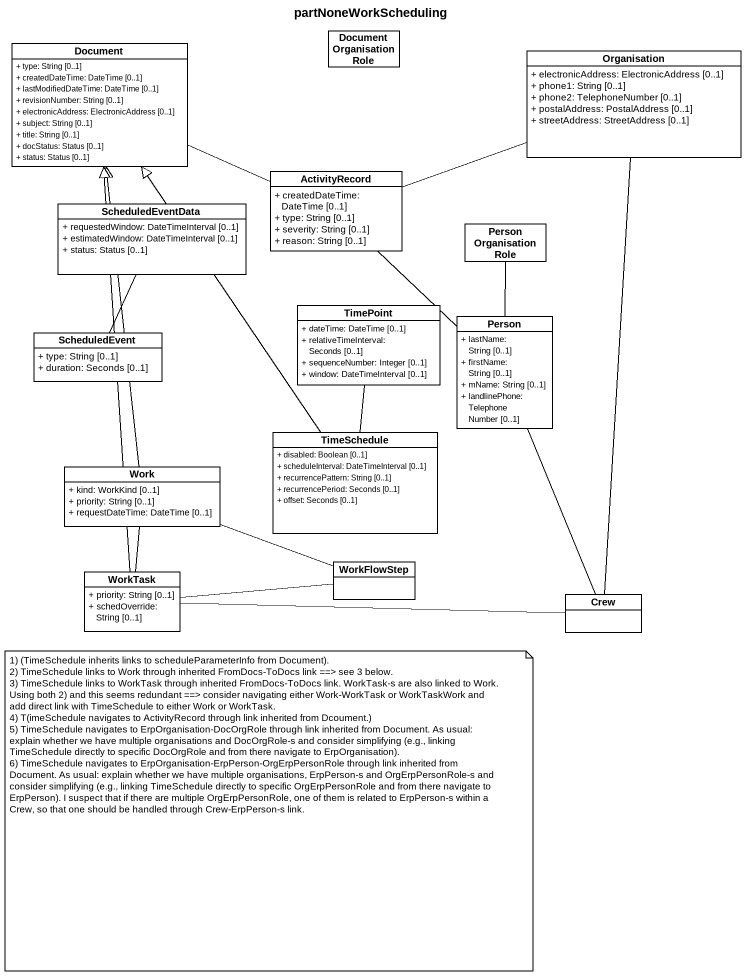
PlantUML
@startuml
title partNoneWorkScheduling
hide circle
hide empty members
skinparam classAttributeIconSize 0
class Document {
  + type: String [0..1]
  + createdDateTime: DateTime [0..1]
  + lastModifiedDateTime: DateTime [0..1]
  + revisionNumber: String [0..1]
  + electronicAddress: ElectronicAddress [0..1]
  + subject: String [0..1]
  + title: String [0..1]
  + docStatus: Status [0..1]
  + status: Status [0..1]
}
class DocumentOrganisationRole
class Organisation {
  + electronicAddress: ElectronicAddress [0..1]
  + phone1: String [0..1]
  + phone2: TelephoneNumber [0..1]
  + postalAddress: PostalAddress [0..1]
  + streetAddress: StreetAddress [0..1]
}
class ActivityRecord {
  + createdDateTime: DateTime [0..1]
  + type: String [0..1]
  + severity: String [0..1]
  + reason: String [0..1]
}
class ScheduledEventData {
  + requestedWindow: DateTimeInterval [0..1]
  + estimatedWindow: DateTimeInterval [0..1]
  + status: Status [0..1]
}
class PersonOrganisationRole
class ScheduledEvent {
  + type: String [0..1]
  + duration: Seconds [0..1]
}
class TimePoint {
  + dateTime: DateTime [0..1]
  + relativeTimeInterval: Seconds [0..1]
  + sequenceNumber: Integer [0..1]
  + window: DateTimeInterval [0..1]
}
class "Person" as Person_ {
  + lastName: String [0..1]
  + firstName: String [0..1]
  + mName: String [0..1]
  + landlinePhone: TelephoneNumber [0..1]
}
class TimeSchedule {
  + disabled: Boolean [0..1]
  + scheduleInterval: DateTimeInterval [0..1]
  + recurrencePattern: String [0..1]
  + recurrencePeriod: Seconds [0..1]
  + offset: Seconds [0..1]
}
class Work {
  + kind: WorkKind [0..1]
  + priority: String [0..1]
  + requestDateTime: DateTime [0..1]
}
class WorkTask {
  + priority: String [0..1]
  + schedOverride: String [0..1]
}
class WorkFlowStep
class Crew
Document -right- ActivityRecord
Organisation -left- ActivityRecord
ScheduledEventData -- ScheduledEvent
Person_ -up- ActivityRecord
Person_ -up- PersonOrganisationRole
TimeSchedule -up-|> Document
TimeSchedule -up- TimePoint
Work -up-|> Document
Work -- WorkTask
WorkTask -up-|> Document
WorkTask -right- Crew
WorkFlowStep -left- Work
WorkFlowStep -left- WorkTask
Crew -up- Organisation
Crew -up- Person_
note as N1
  1) (TimeSchedule inherits links to scheduleParameterInfo from Document).
  2) TimeSchedule links to Work through inherited FromDocs-ToDocs link ==> see 3 below.
  3) TimeSchedule links to WorkTask through inherited FromDocs-ToDocs link. WorkTask-s are also linked to Work. Using both 2) and this seems redundant ==> consider navigating either Work-WorkTask or WorkTaskWork and add direct link with TimeSchedule to either Work or WorkTask.
  4) T(imeSchedule navigates to ActivityRecord through link inherited from Dcoument.)
  5) TimeSchedule navigates to ErpOrganisation-DocOrgRole through link inherited from Document. As usual: explain whether we have multiple organisations and DocOrgRole-s and consider simplifying (e.g., linking TimeSchedule directly to specific DocOrgRole and from there navigate to ErpOrganisation).
  6) TimeSchedule navigates to ErpOrganisation-ErpPerson-OrgErpPersonRole through link inherited from Document. As usual: explain whether we have multiple organisations, ErpPerson-s and OrgErpPersonRole-s and consider simplifying (e.g., linking TimeSchedule directly to specific OrgErpPersonRole and from there navigate to ErpPerson). I suspect that if there are multiple OrgErpPersonRole, one of them is related to ErpPerson-s within a Crew, so that one should be handled through Crew-ErpPerson-s link.
end note
@enduml
